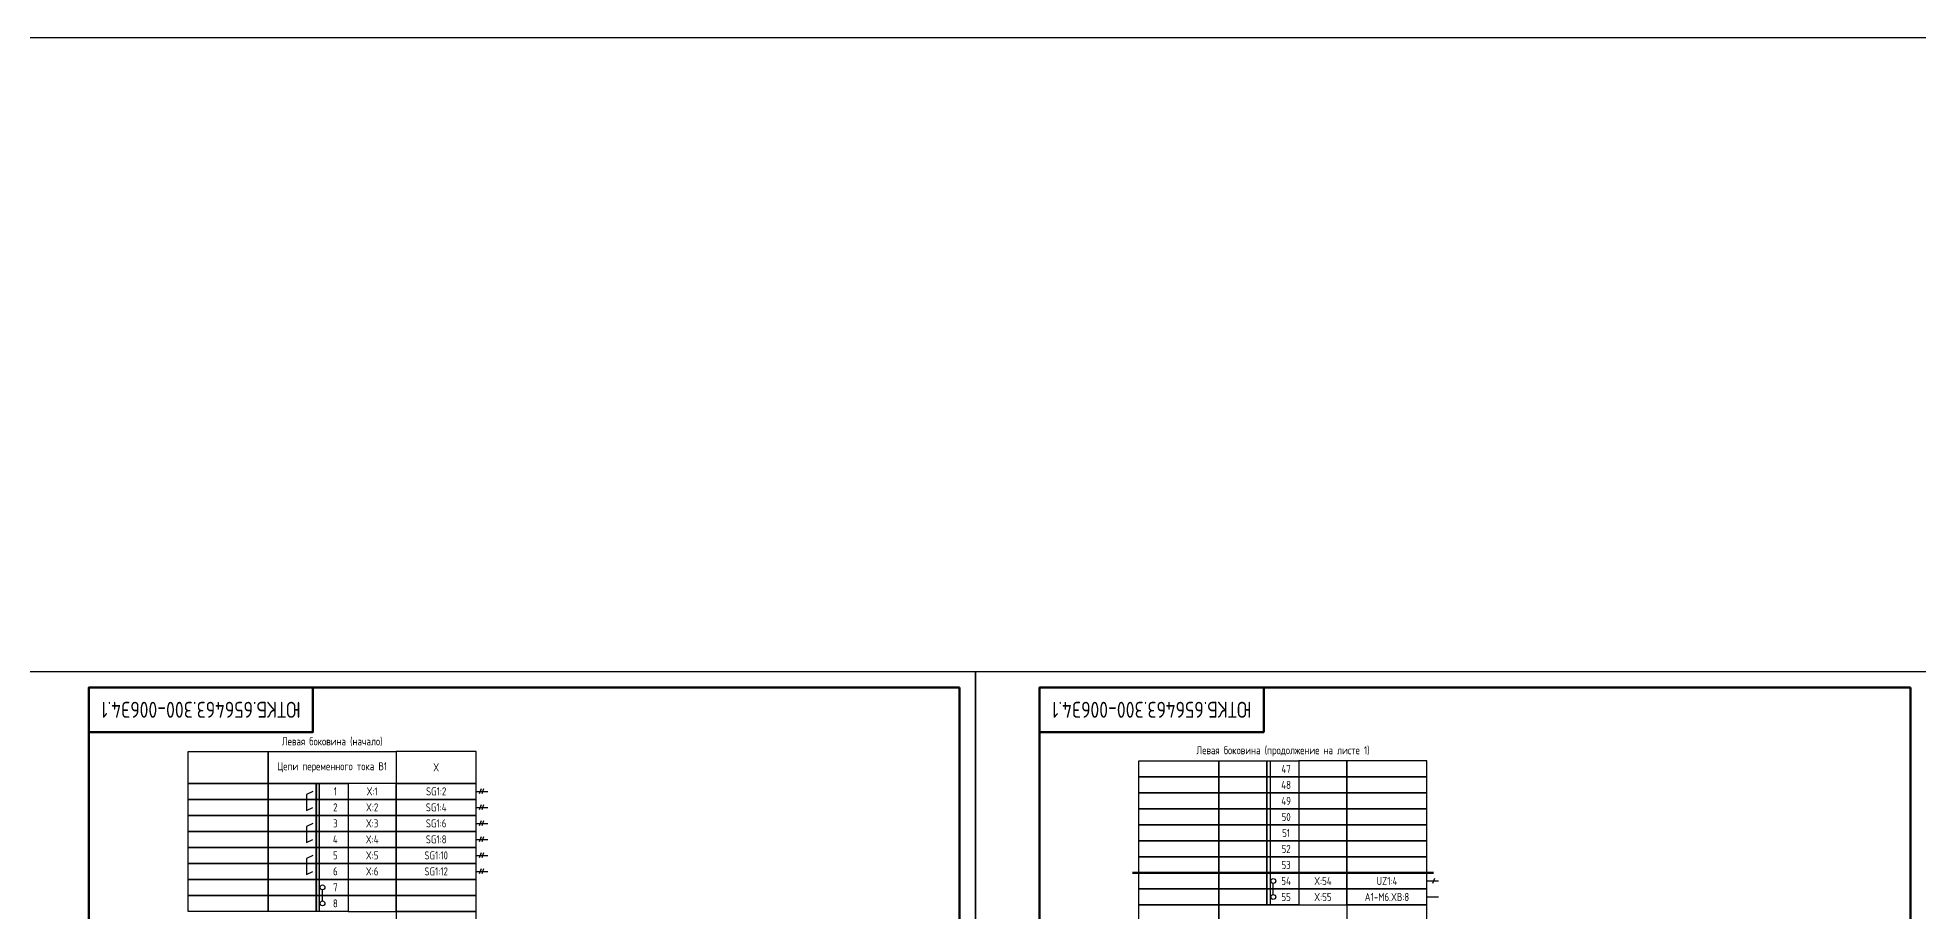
# Model space of a CAD drawing. Header units: millimetres. Extents: x -1102 to 3953, y -90 to 618.
# Drawn here: x 1264 to 1852, y 345 to 618 of the extents above; entities that cross this region are included whole.
import ezdxf

# ---------------------------------------------------------------- set-up
doc = ezdxf.new("R2010")
doc.units = ezdxf.units.MM
doc.styles.add('Gost_type_A', font='GOST_A.TTF')

# ---------------------------------------------------------------- blocks, each defined once
blk = doc.blocks.new('Штамп угловой верхний')
at = {"lineweight": 50}
blk.add_lwpolyline([(0, 0), (70, 0), (70, -14), (0, -14)], close=True, dxfattribs=at)

msp = doc.modelspace()

# ---------------------------------------------------------------- hatches: boundary and pattern name
h = msp.add_hatch(color=256)
h.dxf.hatch_style = 1
h.paths.add_polyline_path([(1352, 385), (1351, 385), (1351, 345), (1352, 345)])

# ---------------------------------------------------------------- linework, layer by layer
for p, q in [((1649, 392), (1649, 347)), ((1401, 382.5), (1404.62, 382.5)), ((1402.54, 383.31), (1401.96, 381.69)), ((1403.33, 383.31), (1402.75, 381.69)), ((1401, 377.5), (1404.62, 377.5)), ((1402.54, 378.31), (1401.96, 376.69)), ((1403.33, 378.31), (1402.75, 376.69)), ((1401, 372.5), (1404.62, 372.5)), ((1402.54, 373.31), (1401.96, 371.69)), ((1403.33, 373.31), (1402.75, 371.69)), ((1401, 367.5), (1404.62, 367.5)), ((1402.54, 368.31), (1401.96, 366.69)), ((1403.33, 368.31), (1402.75, 366.69)), ((1401, 362.5), (1404.62, 362.5)), ((1402.54, 363.31), (1401.96, 361.69)), ((1403.33, 363.31), (1402.75, 361.69)), ((1401, 357.5), (1404.62, 357.5)), ((1402.54, 358.31), (1401.96, 356.69)), ((1403.33, 358.31), (1402.75, 356.69)), ((1650, 350.25), (1650, 353.75)), ((1698, 354.5), (1701.62, 354.5)), ((1700.33, 355.31), (1699.75, 353.69)), ((1353, 348.25), (1353, 351.75)), ((1698, 349.5), (1701.62, 349.5))]:
    msp.add_line(p, q)
at = {"lineweight": 50}
msp.add_line((1606, 357), (1700, 357), dxfattribs=at)
for points in [[(-1102, 618), (3953, 618), (3953, -90), (-1102, -90)], [(1557, 420), (1557, 0), (1260, 0), (1260, 420)], [(1854, 420), (1854, 0), (1557, 0), (1557, 420)], [(1311, 395), (1336, 395), (1336, 385), (1311, 385)], [(1336, 395), (1376, 395), (1376, 385), (1336, 385)], [(1401, 395), (1376, 395), (1376, 385), (1401, 385)], [(1608, 392), (1633, 392), (1633, 387), (1608, 387)], [(1633, 392), (1648, 392), (1648, 387), (1633, 387)], [(1648, 392), (1658, 392), (1658, 387), (1648, 387)], [(1673, 392), (1658, 392), (1658, 387), (1673, 387)], [(1698, 392), (1673, 392), (1673, 387), (1698, 387)], [(1311, 385), (1336, 385), (1336, 380), (1311, 380)], [(1336, 385), (1351, 385), (1351, 380), (1336, 380)], [(1351, 385), (1361, 385), (1361, 380), (1351, 380)], [(1376, 385), (1361, 385), (1361, 380), (1376, 380)], [(1401, 385), (1376, 385), (1376, 380), (1401, 380)], [(1608, 387), (1633, 387), (1633, 382), (1608, 382)], [(1608, 382), (1633, 382), (1633, 377), (1608, 377)], [(1633, 387), (1648, 387), (1648, 382), (1633, 382)], [(1633, 382), (1648, 382), (1648, 377), (1633, 377)], [(1648, 387), (1658, 387), (1658, 382), (1648, 382)], [(1648, 382), (1658, 382), (1658, 377), (1648, 377)], [(1673, 387), (1658, 387), (1658, 382), (1673, 382)], [(1673, 382), (1658, 382), (1658, 377), (1673, 377)], [(1698, 387), (1673, 387), (1673, 382), (1698, 382)], [(1698, 382), (1673, 382), (1673, 377), (1698, 377)], [(1311, 380), (1336, 380), (1336, 375), (1311, 375)], [(1336, 380), (1351, 380), (1351, 375), (1336, 375)], [(1351, 380), (1361, 380), (1361, 375), (1351, 375)], [(1376, 380), (1361, 380), (1361, 375), (1376, 375)], [(1401, 380), (1376, 380), (1376, 375), (1401, 375)], [(1608, 377), (1633, 377), (1633, 372), (1608, 372)], [(1633, 377), (1648, 377), (1648, 372), (1633, 372)], [(1648, 377), (1658, 377), (1658, 372), (1648, 372)], [(1673, 377), (1658, 377), (1658, 372), (1673, 372)], [(1698, 377), (1673, 377), (1673, 372), (1698, 372)], [(1311, 375), (1336, 375), (1336, 370), (1311, 370)], [(1336, 375), (1351, 375), (1351, 370), (1336, 370)], [(1351, 375), (1361, 375), (1361, 370), (1351, 370)], [(1376, 375), (1361, 375), (1361, 370), (1376, 370)], [(1401, 375), (1376, 375), (1376, 370), (1401, 370)], [(1608, 372), (1633, 372), (1633, 367), (1608, 367)], [(1633, 372), (1648, 372), (1648, 367), (1633, 367)], [(1648, 372), (1658, 372), (1658, 367), (1648, 367)], [(1673, 372), (1658, 372), (1658, 367), (1673, 367)], [(1698, 372), (1673, 372), (1673, 367), (1698, 367)], [(1311, 370), (1336, 370), (1336, 365), (1311, 365)], [(1311, 365), (1336, 365), (1336, 360), (1311, 360)], [(1336, 370), (1351, 370), (1351, 365), (1336, 365)], [(1336, 365), (1351, 365), (1351, 360), (1336, 360)], [(1351, 370), (1361, 370), (1361, 365), (1351, 365)], [(1351, 365), (1361, 365), (1361, 360), (1351, 360)], [(1376, 370), (1361, 370), (1361, 365), (1376, 365)], [(1376, 365), (1361, 365), (1361, 360), (1376, 360)], [(1401, 370), (1376, 370), (1376, 365), (1401, 365)], [(1401, 365), (1376, 365), (1376, 360), (1401, 360)], [(1608, 367), (1633, 367), (1633, 362), (1608, 362)], [(1633, 367), (1648, 367), (1648, 362), (1633, 362)], [(1648, 367), (1658, 367), (1658, 362), (1648, 362)], [(1673, 367), (1658, 367), (1658, 362), (1673, 362)], [(1698, 367), (1673, 367), (1673, 362), (1698, 362)], [(1311, 360), (1336, 360), (1336, 355), (1311, 355)], [(1336, 360), (1351, 360), (1351, 355), (1336, 355)], [(1351, 360), (1361, 360), (1361, 355), (1351, 355)], [(1376, 360), (1361, 360), (1361, 355), (1376, 355)], [(1401, 360), (1376, 360), (1376, 355), (1401, 355)], [(1608, 362), (1633, 362), (1633, 357), (1608, 357)], [(1633, 362), (1648, 362), (1648, 357), (1633, 357)], [(1648, 362), (1658, 362), (1658, 357), (1648, 357)], [(1673, 362), (1658, 362), (1658, 357), (1673, 357)], [(1698, 362), (1673, 362), (1673, 357), (1698, 357)], [(1311, 355), (1336, 355), (1336, 350), (1311, 350)], [(1336, 355), (1351, 355), (1351, 350), (1336, 350)], [(1351, 355), (1361, 355), (1361, 350), (1351, 350)], [(1376, 355), (1361, 355), (1361, 350), (1376, 350)], [(1401, 355), (1376, 355), (1376, 350), (1401, 350)], [(1608, 357), (1633, 357), (1633, 352), (1608, 352)], [(1633, 357), (1648, 357), (1648, 352), (1633, 352)], [(1648, 357), (1658, 357), (1658, 352), (1648, 352)], [(1673, 357), (1658, 357), (1658, 352), (1673, 352)], [(1698, 357), (1673, 357), (1673, 352), (1698, 352)], [(1311, 350), (1336, 350), (1336, 345), (1311, 345)], [(1336, 350), (1351, 350), (1351, 345), (1336, 345)], [(1351, 350), (1361, 350), (1361, 345), (1351, 345)], [(1376, 350), (1361, 350), (1361, 345), (1376, 345)], [(1401, 350), (1376, 350), (1376, 345), (1401, 345)], [(1608, 352), (1633, 352), (1633, 347), (1608, 347)], [(1608, 347), (1633, 347), (1633, 337), (1608, 337)], [(1633, 352), (1648, 352), (1648, 347), (1633, 347)], [(1633, 347), (1673, 347), (1673, 337), (1633, 337)], [(1648, 352), (1658, 352), (1658, 347), (1648, 347)], [(1673, 352), (1658, 352), (1658, 347), (1673, 347)], [(1698, 352), (1673, 352), (1673, 347), (1698, 347)], [(1698, 347), (1673, 347), (1673, 337), (1698, 337)], [(1401, 345), (1376, 345), (1376, 335), (1401, 335)]]:
    msp.add_lwpolyline(points, close=True)
for points in [[(1552, 415), (1552, 5), (1280, 5), (1280, 415)], [(1849, 415), (1849, 5), (1577, 5), (1577, 415)]]:
    msp.add_lwpolyline(points, close=True, dxfattribs=at)
for points in [[(1350, 382.5), (1348, 381.5), (1348, 376.5), (1350, 377.5)], [(1351, 345), (1351, 385), (1352, 385), (1352, 345)], [(1350, 372.5), (1348, 371.5), (1348, 366.5), (1350, 367.5)], [(1350, 362.5), (1348, 361.5), (1348, 356.5), (1350, 357.5)]]:
    msp.add_lwpolyline(points)
for centre in [(1353, 352.5), (1650, 354.5), (1353, 347.5), (1650, 349.5)]:
    msp.add_circle(centre, 0.75)

# ---------------------------------------------------------------- block references
for p in [(1280, 415), (1577, 415)]:
    msp.add_blockref('Штамп угловой верхний', p)

# ---------------------------------------------------------------- texts
at = {"char_height": 5, "width": 70, "attachment_point": 5, "rotation": 180, "style": 'Gost_type_A'}
for insert in [(1315, 408), (1612, 408)]:
    msp.add_mtext('ЮТКБ.656463.300-006Э4.1', dxfattribs=dict(at, insert=insert))
at = {"char_height": 2.5, "attachment_point": 5, "style": 'Gost_type_A'}
for s, insert, width in [('Левая боковина (начало)', (1356, 398), 90), ('Левая боковина (продолжение на листе 1)', (1653, 395), 90), ('Цепи переменного тока В1', (1356, 390), 40), ('X', (1388.5, 390), 25), ('SG1:2', (1388.5, 382.5), 25), ('SG1:4', (1388.5, 377.5), 25), ('SG1:6', (1388.5, 372.5), 25), ('SG1:8', (1388.5, 367.5), 25), ('SG1:10', (1388.5, 362.5), 25), ('SG1:12', (1388.5, 357.5), 25), ('UZ1:4', (1685.5, 354.5), 25), ('A1-M6.XВ:8', (1685.5, 349.5), 25)]:
    msp.add_mtext(s, dxfattribs=dict(at, insert=insert, width=width))
at = {"ltscale": 10, "char_height": 2.5, "attachment_point": 5, "style": 'Gost_type_A'}
for s, insert, width in [('47', (1654, 389.5), 8), ('1', (1357, 382.5), 8), ('X:1', (1368.5, 382.5), 15), ('48', (1654, 384.5), 8), ('2', (1357, 377.5), 8), ('X:2', (1368.5, 377.5), 15), ('49', (1654, 379.5), 8), ('3', (1357, 372.5), 8), ('X:3', (1368.5, 372.5), 15), ('50', (1654, 374.5), 8), ('51', (1654, 369.5), 8), ('4', (1357, 367.5), 8), ('X:4', (1368.5, 367.5), 15), ('52', (1654, 364.5), 8), ('5', (1357, 362.5), 8), ('6', (1357, 357.5), 8), ('X:5', (1368.5, 362.5), 15), ('X:6', (1368.5, 357.5), 15), ('53', (1654, 359.5), 8), ('7', (1357, 352.5), 8), ('54', (1654, 354.5), 8), ('X:54', (1665.5, 354.5), 15), ('8', (1357, 347.5), 8), ('55', (1654, 349.5), 8), ('X:55', (1665.5, 349.5), 15)]:
    msp.add_mtext(s, dxfattribs=dict(at, insert=insert, width=width))

doc.saveas('drawing.dxf')
